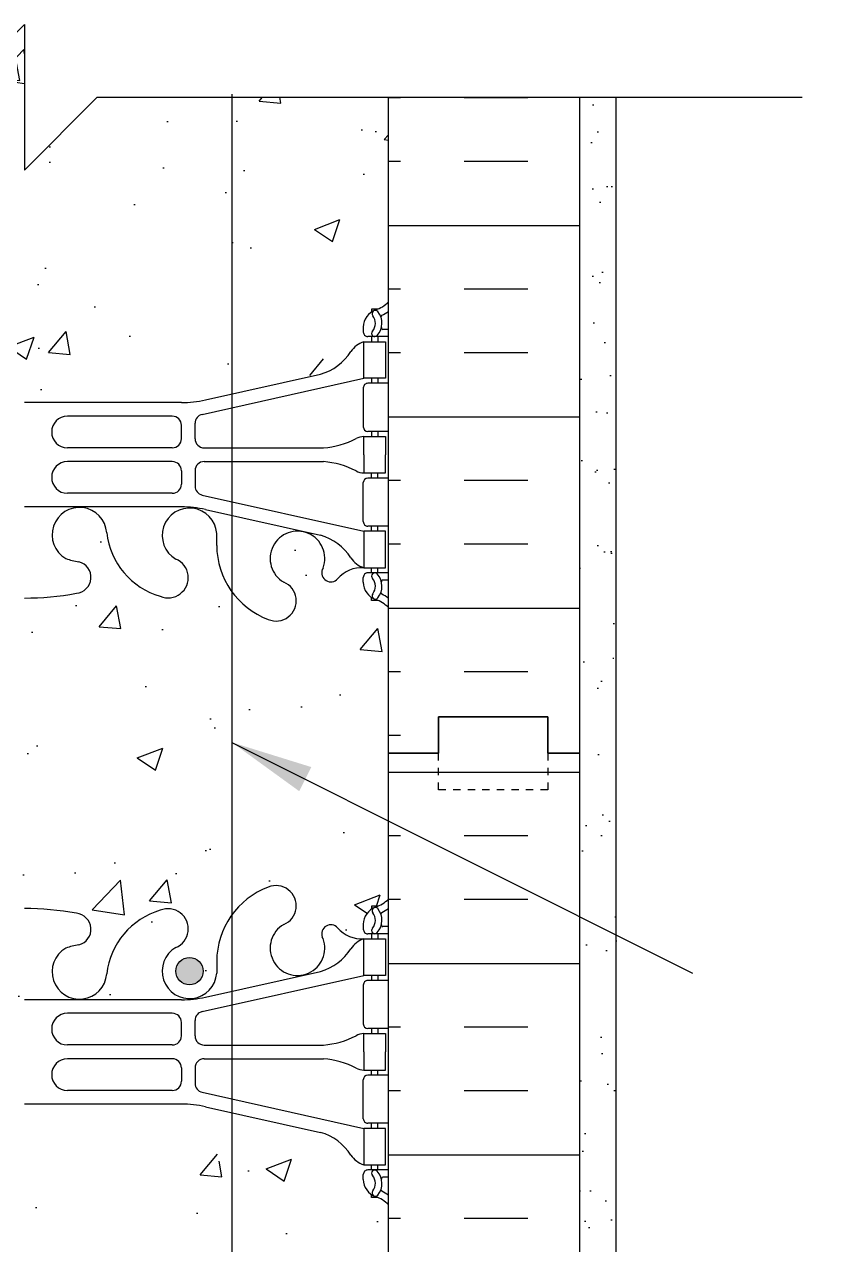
# Model space of a CAD drawing. Header units: inches. Extents: x -37.8 to 19, y 208.1 to 260.6.
# Drawn here: x -8.75 to 2.27, y 243.82 to 260.56 of the extents above; entities that cross this region are included whole.
import ezdxf

# ---------------------------------------------------------------- set-up
doc = ezdxf.new("R2010")
doc.units = ezdxf.units.IN
doc.header["$LTSCALE"] = 0.5
doc.header["$MEASUREMENT"] = 0
doc.linetypes.add('DASHED2', pattern=[0.375, 0.25, -0.125])
for name, color, linetype in [('HATCH', 12, 'Continuous'), ('line25', 2, 'Continuous'), ('LINE3', 3, 'Continuous'), ('LINE50', 5, 'Continuous'), ('LINE9', 9, 'Continuous'), ('TEXT', 4, 'Continuous'), ('Web_Edge', 9, 'Continuous')]:
    doc.layers.add(name, color=color, linetype=linetype)
doc.styles.add('DIM', font='romans.shx', dxfattribs={"width": 0.7})
doc.dimstyles.new('ext', dxfattribs={"dimscale": 12, "dimtxt": 0.09375, "dimasz": 0.09375, "dimexe": 0.09375, "dimexo": 0.0625, "dimgap": 0.0625, "dimtad": 0, "dimjust": 1, "dimdec": 1, "dimzin": 3, "dimdsep": 46, "dimlunit": 4, "dimtxsty": 'DIM', "dimcen": 0.09, "dimdle": 0.09375, "dimclrt": 4, "dimadec": 0, "dimazin": 0, "dimtfac": 1, "dimtdec": 1, "dimtmove": 2, "dimatfit": 3, "dimfxl": 1, "dimfrac": 2, "dimtolj": 1, "dimtzin": 0, "dimarcsym": 0})
pattern_1 = [(50, (0, 0), (3.586300913003767, -0.3137606749129755), [0.375, -4.125]), (355, (0, 0), (-0.693756668065, 3.760960668500059), [0.3, -3.3]), (100.4514, (0.2988584, -0.0261467), (2.892546908570108, 3.447197710304768), [0.31870095, -3.50571056]), (46.18420000000001, (0, 1), (5.336205243128222, -0.8275950716450904), [0.5625, -6.1875]), (96.6356, (0.444683725, 0.931033465), (4.673313527743517, 4.870589354502209), [0.47805144, -5.258565]), (351.1842, (0, 1), (4.673309725668136, 4.870593004626623), [0.45, -4.95]), (21, (0.5, 0.75), (2.984535260592308, -2.013094453326694), [0.375, -4.125]), (326.0000000000001, (0.5, 0.75), (1.216576659607909, 3.625750225234265), [0.3, -3.3]), (71.4514, (0.748711165, 0.58224197), (4.20111314290745, 1.612652483549762), [0.31870095, -3.50571056]), (37.50000000000001, (0, 0), (0.06079927658645334, 1.664469269156557), [0, -3.26, 0, -3.35, 0, -3.3125]), (7.499999999999999, (0, 0), (1.315347687210743, 1.972058559411801), [0, -1.91, 0, -3.185, 0, -1.2625]), (327.5, (-1.115, 0), (2.669112180862045, -0.112774358671899), [0, -1.25, 0, -3.9, 0, -5.175]), (317.5, (-1.615, 0), (2.915930846711931, 0.5005249116615882), [0, -1.625, 0, -2.59, 0, -3.675])]

msp = doc.modelspace()

# ---------------------------------------------------------------- hatches: boundary and pattern name
at = {"layer": 'HATCH'}
h = msp.add_hatch(dxfattribs=at)
h.set_pattern_fill('AR-CONC', color=256, scale=0.5, style=0)
h.set_pattern_definition(pattern_1)
h.paths.add_polyline_path([(-5.898951847049034, 259.5596917405163), (-7.749089906623908, 259.5596917405163), (-8.749089906623908, 258.5596917405163), (-8.749089906623908, 260.5596917405163), (-9.749089906623917, 259.5596917405163), (-13.74908990662391, 259.5596917405163), (-13.74908990662391, 256.7520135488264, 0.0884161506870472), (-13.60308690976365, 256.6547018563714), (-13.51308690976305, 256.6547018563783), (-13.51308690976032, 256.6129757964541, -0.2490694201798088), (-13.40308690974427, 256.4058526446847), (-13.40308690974064, 256.338352644674, -0.4142135623864142), (-13.46558690974064, 256.2758526446712), (-13.51308690973849, 256.2758526446713), (-13.51308690973394, 256.2058526446712), (-13.40808690974848, 256.2058526446712, -0.1555286049727385), (-13.23239396470415, 256.071807461744, 0.1809141486824415), (-12.81467280987329, 255.7604626107154), (-11.2338772338868, 255.4075033980156, 0.05497433642744872), (-10.90700677528186, 255.3714554816889), (-8.749085792741084, 255.3714554816888), (-6.591164810200667, 255.3714554816889, 0.05497433642746922), (-6.264294351595598, 255.4075033980155), (-5.898951847049034, 255.4890768821076), (-5.898951847049034, 256.536633073859, 0.1574316367884921), (-6.108754766143761, 255.8995124882009), (-6.108244875072728, 255.7345246654102, -1.66138205945751), (-6.669327959409875, 256.0872650516887, 0.9983685832044746), (-6.882082187622061, 256.5987146297975, 0.0008163743263181086), (-6.882917256788152, 256.5983672553865, 0.3009499255530597), (-7.6191575674384, 255.7260698529388, -1.661382059457955), (-8.18024065177611, 256.0788102392164, -0.05561716192562795), (-8.00094244210326, 256.1243808175786, 0.8432432356328314), (-8.035258917474115, 256.5567021006279, 0.0475443616506107), (-8.749085792740411, 256.6214577347046, 0.04754436165067467), (-9.462912668007677, 256.5567021006279, 0.8432432356346035), (-9.497229143378329, 256.1243808175785, -0.05561716192547263), (-9.317930933705997, 256.0788102392163, -1.661382059455914), (-9.87901401804371, 255.7260698529381, 0.3009499255532276), (-10.61525432869441, 256.5983672553861, 1.001682975826881), (-10.82798357451612, 256.0869073342775, -0.000840780393550839), (-10.82884362607164, 256.0872650516883, -1.661382059455689), (-11.38992671040944, 255.7345246654102), (-11.38941681933841, 255.8995124882009, 0.3112229933561124), (-12.0983912353426, 256.915506632108, 1.001568512821325), (-12.31117896739557, 256.4040709294654, -1.001568512879185), (-12.09839123531837, 256.9155066320989, -0.3112229933496286), (-11.38941681933841, 255.8995124882008), (-11.38992671040944, 255.7345246654102, 1.661382059455623), (-10.82884362607166, 256.0872650516884, -1), (-10.61525432868959, 256.5983672553846, -0.3009499255519153), (-9.879014018043675, 255.726069852938, 1.661382059457438), (-9.31793093370653, 256.0788102392166, 0.05561716192540458), (-9.497229143378702, 256.1243808175785, -0.8432432356333527), (-9.462912668007991, 256.5567021006279, -0.04754436165068372), (-8.749085792740594, 256.6214577347046, -0.04754436165062154), (-8.035258917474135, 256.5567021006279, -0.8432432356327483), (-8.000942442103371, 256.1243808175786, 0.05561716192559932), (-8.180240651776122, 256.0788102392164, 1.661382059458045), (-7.619157567438396, 255.7260698529389, -0.3009499255517323), (-6.882917256792435, 256.5983672553847, -1), (-6.669327959409704, 256.0872650516887, 1.661382059458288), (-6.108244875072728, 255.7345246654102), (-6.108754766143761, 255.8995124882009, -0.1574316367885121), (-5.898951847049034, 256.536633073859)])
h = msp.add_hatch(dxfattribs=at)
h.set_pattern_fill('AR-CONC', color=256, scale=0.5, style=0)
h.set_pattern_definition(pattern_1)
h.paths.add_polyline_path([(-3.749089906623908, 259.5596917405163), (-5.898951847049034, 259.5596917405163), (-5.898951847049034, 256.536633073859, -0.1466080956885683), (-5.399780350163171, 256.9155066320991, -1), (-5.186191052761434, 256.4044044284111, 2.155403933985577), (-4.647543198658118, 256.2099866715303), (-4.6592534046232, 256.2313325632042, -0.834400261741109), (-4.447749195642625, 256.3568769762407, -4.28469855370079e-06), (-4.447754159343038, 256.3568826836749, 0.2317403101389279), (-4.090084675733591, 256.2058526446712), (-3.985084675748226, 256.2058526446712), (-3.985084675743678, 256.2758526446713), (-4.032584675741532, 256.2758526446712, -0.4142135623864142), (-4.095084675741532, 256.338352644674), (-4.095084675737894, 256.4058526446902, -0.2490694201738929), (-3.985084675721851, 256.6129757964541), (-3.985084675719123, 256.6547018563783), (-3.895084675718592, 256.6547018563714, 0.08841040745014199), (-3.749089906623908, 256.7520056618637)])
h = msp.add_hatch(dxfattribs=at)
h.set_pattern_fill('INSUL', color=256, scale=7, style=0)
h.set_pattern_definition([(180, (2922.412491804861, -146.4498223221954), (0, 2.625), []), (180, (2922.412491804861, -145.5748223221954), (0, 2.625), [0.875, -0.875]), (180, (2922.412491804861, -144.6998223221954), (0, 2.625), [0.875, -0.875])])
h.paths.add_polyline_path([(-1.124089906623908, 259.5596917405163), (-3.749089906623908, 259.5596917405163), (-3.749089906623908, 250.5596917405162), (-3.061589906623908, 250.5596917405163), (-3.061589906623908, 251.0596917405163), (-1.561589906624363, 251.0596917405162), (-1.561589906623908, 250.5596917405163), (-1.124089906623908, 250.5596917405163)])
h = msp.add_hatch(dxfattribs=at)
h.set_pattern_fill('AR-SAND', color=256, scale=0.5, style=0)
h.set_pattern_definition([(37.50000000000001, (15.72745278138302, 233.3096917405163), (-0.03149667905480408, 0.9634118845065793), [0, -0.76, 0, -0.85, 0, -0.8125]), (7.499999999999999, (15.72745278138302, 233.3096917405163), (0.8848883526338636, 1.41107303261487), [0, -0.41, 0, -0.685, 0, -0.2625]), (327.5, (15.11245278138301, 233.3096917405163), (1.557070930875748, 0.002829526768482249), [0, -0.25, 0, -0.9, 0, -1.175]), (317.5, (15.11245278138301, 233.3096917405163), (1.503063302286147, 0.4388377824671246), [0, -0.125, 0, -0.59, 0, -0.675])])
h.paths.add_polyline_path([(-0.6240899426774149, 251.722930951115), (-1.124089906623908, 251.722930951115), (-1.124089906623908, 250.5596917405163), (-1.124089906623908, 247.5210182365792), (-0.6240899426774149, 247.5210182365792)])
h.paths.add_polyline_path([(-0.6240899426774149, 259.5596917405163), (-1.124089906623908, 259.5596917405163), (-1.124089906623908, 251.722930951115), (-0.6240899426774149, 251.722930951115)])
h.paths.add_polyline_path([(-1.124089906623908, 238.5596917405163), (-0.6240899426774149, 238.5596917405163), (-0.6240899426774149, 247.5210182365792), (-1.124089906623908, 247.5210182365792)])
h = msp.add_hatch(dxfattribs=at)
h.set_pattern_fill('AR-CONC', color=256, scale=0.5, style=0)
h.set_pattern_definition(pattern_1)
h.paths.add_polyline_path([(-5.898951847049034, 252.7750722154838, -0.1574316367885121), (-6.108754766143762, 253.4121928011419), (-6.108244875072729, 253.5771806239326, 1.661382059455379), (-6.669327959410597, 253.2244402376544, -1), (-6.882917256792462, 252.713338033958, -0.3009499255519532), (-7.619157567438496, 253.5856354364047, 1.661382059457446), (-8.18024065177564, 253.2328950501261, 0.05561716192538452), (-8.000942442103534, 253.1873244717642, -0.843243235632439), (-8.035258917473959, 252.7550031887149, -0.04754436165066845), (-8.74908579274112, 252.6902475546381, -0.04754436165065921), (-9.462912668008144, 252.7550031887149, -0.843243235632648), (-9.497229143378798, 253.1873244717642, 0.05561716192559873), (-9.31793093370605, 253.2328950501264, 1.661382059457931), (-9.879014018043765, 253.5856354364039, -0.3009499255517529), (-10.61525432868973, 252.713338033958, -1), (-10.82884362607247, 253.224440237654, 1.661382059458373), (-11.38992671040944, 253.5771806239326), (-11.38941681933841, 253.4121928011419, -0.311222993349704), (-12.09839123531872, 252.3961986572437, -1), (-12.31198053272074, 252.9073008609317, 2.155403933985514), (-12.85062838682406, 253.1017186178125), (-12.83891818085897, 253.0803727261385, -0.8344002603933831), (-13.05042238957886, 252.9548283128023, -4.284473532082922e-06), (-13.05041742613913, 252.9548226056679, 0.2317403101389289), (-13.40808690974858, 253.1058526446715), (-13.51308690973394, 253.1058526446715), (-13.51308690973849, 253.0358526446715), (-13.46558690974064, 253.0358526446715, -0.4142135623864142), (-13.40308690974064, 252.9733526446687), (-13.40308690974427, 252.9058526446525, -0.2490694201739154), (-13.51308690976032, 252.6987294928886), (-13.51308690976305, 252.6570034329645), (-13.60308690976359, 252.6570034329714, 0.08841615068705504), (-13.74908990662391, 252.5596917405164), (-13.74908990662391, 250.5596917405163), (-13.74908990662391, 248.5596917405163, 0.08841615068705283), (-13.6030869097636, 248.4623800480614), (-13.51308690976304, 248.4623800480682), (-13.51308690976032, 248.4206539881441, -0.2490694201798088), (-13.40308690974427, 248.2135308363746), (-13.40308690974064, 248.146030836364, -0.4142135623864142), (-13.46558690974064, 248.0835308363612), (-13.51308690973849, 248.0835308363612), (-13.51308690973394, 248.0135308363612), (-13.40808690974848, 248.0135308363612, -0.1555286049727198), (-13.23239396470416, 247.879485653434, 0.1809141486824537), (-12.81467280987329, 247.5681408024054), (-11.2338772338868, 247.2151815897056, 0.05497433642744872), (-10.90700677528186, 247.1791336733789), (-8.749085792741084, 247.1791336733788), (-6.591164810200666, 247.1791336733789, 0.05497433642746923), (-6.264294351595597, 247.2151815897055), (-5.898951847049034, 247.2967550737976), (-5.898951847049034, 247.5571460753858), (-6.108300052229284, 247.5600567859989), (-6.108244875072727, 247.5422028571001, -1.661382059457529), (-6.669327959409879, 247.8949432433787, 1.000989991050762), (-6.883422783536328, 248.4058335999377, -0.0004947505993981437), (-6.882917256792322, 248.4060454470747, 0.3009499255517616), (-7.619157567438395, 247.5337480446289, -1.661382059458047), (-8.180240651776147, 247.8864884309063, -0.05561716192564151), (-8.000942442103259, 247.9320590092686, 0.8432432356328396), (-8.035258917474115, 248.3643802923178, 0.0475443616506109), (-8.749085792740411, 248.4291359263946, 0.04754436165067605), (-9.462912668007696, 248.3643802923179, 0.8432432356343377), (-9.497229143378764, 247.9320590092685, -0.0556171619255862), (-9.317930933706052, 247.8864884309063, -1.661382059456031), (-9.879014018043712, 247.533748044628, 0.3009499255532251), (-10.6152543286944, 248.4060454470761, 1.000315800452093), (-10.82868222394144, 247.8948758533822, -0.0001578753201909179), (-10.82884362607201, 247.8949432433785, -1.661382059456739), (-11.38992671040944, 247.5422028571001), (-11.38941681933841, 247.7071906798908, 0.3112229933561124), (-12.0983912353426, 248.7231848237979, 0.9990515936412072), (-12.31246530265389, 248.2122857456805, -0.9990515936994956), (-12.09839123531867, 248.723184823789, -0.311222993349702), (-11.38941681933841, 247.7071906798908), (-11.38992671040944, 247.5422028571001, 1.661382059456161), (-10.82884362607181, 247.8949432433784, -1), (-10.6152543286896, 248.4060454470747, -0.3009499255519233), (-9.879014018043675, 247.533748044628, 1.66138205945746), (-9.317930933706526, 247.8864884309066, 0.05561716192533214), (-9.497229143378458, 247.9320590092685, -0.8432432356332864), (-9.462912668008187, 248.3643802923178, -0.04754436165066054), (-8.749085792741143, 248.4291359263946, -0.04754436165068605), (-8.035258917473717, 248.3643802923178, -0.843243235632047), (-8.000942442103373, 247.9320590092686, 0.05561716192559826), (-8.18024065177612, 247.8864884309063, 1.661382059458014), (-7.619157567438397, 247.5337480446288, -0.3009499255517406), (-6.882917256792426, 248.4060454470747, -1), (-6.669327959409705, 247.8949432433787, 1.661382059458314), (-6.108244875072727, 247.5422028571001), (-6.108300052229286, 247.5600567859989), (-6.294858715331119, 247.5626506380944, -0.9806913635521061), (-6.669716194510443, 247.5699598785179, -1), (-6.294716194510443, 247.5699598785179, -0.00974843269534803), (-6.294858715331119, 247.5626506380944), (-6.108300052229285, 247.5600567859989), (-6.10875476614376, 247.7071906798908, -0.157431636788512), (-5.898951847049034, 248.344311265549)])
h = msp.add_hatch(dxfattribs=at)
h.set_pattern_fill('AR-CONC', color=256, scale=0.5, style=0)
h.set_pattern_definition(pattern_1)
h.paths.add_polyline_path([(-3.749089906623908, 252.559699627479, 0.0884104074501261), (-3.89508467571855, 252.6570034329714), (-3.985084675719123, 252.6570034329645), (-3.985084675721851, 252.6987294928886, -0.2490694201798092), (-4.095084675737895, 252.9058526446581), (-4.095084675741533, 252.9733526446687, -0.4142135623864142), (-4.032584675741533, 253.0358526446715), (-3.98508467574368, 253.0358526446715), (-3.985084675748226, 253.1058526446715), (-4.090084675733693, 253.1058526446715, -0.1555286049727255), (-4.265777620778016, 253.2398978275988, 0.1809141486824548), (-4.683498775608883, 253.5512426786273), (-5.898951847049034, 253.8226284072352), (-5.898951847049034, 252.7750722154838, 0.1466080956944683), (-5.399780350139572, 252.3961986572348, 1.001637512530651), (-5.187027874445596, 252.9076489609987, -1.001637512606733), (-5.399780350163071, 252.3961986572436, -0.1466080956885961), (-5.898951847049034, 252.7750722154838), (-5.898951847049034, 252.0097727125594), (-4.818540167821042, 251.3453659727751), (-3.749089906623909, 250.5177469702487), (-3.749089906623908, 250.5596917405163)])
h = msp.add_hatch(dxfattribs=at)
h.set_pattern_fill('AR-CONC', color=256, scale=0.5, style=0)
h.set_pattern_definition(pattern_1)
h.paths.add_polyline_path([(-3.749089906623909, 250.5177469702488), (-4.818540167820382, 251.345365972775), (-5.898951847049034, 252.0097727125594), (-5.898951847049034, 248.344311265549, -0.1466080956886593), (-5.399780350162833, 248.7231848237892, -1), (-5.186191052761436, 248.2120826201011, 0.6081075101720543), (-5.156683163088933, 247.5468258085632), (-4.953702887039502, 247.5440036356038), (-4.847717483611332, 247.5440036356038, 0.3967879751430721), (-4.647543198658115, 248.0176648632203), (-4.659253404623199, 248.0390107548942, -0.8344002586741157), (-4.4477491962358, 248.1645551686127, -4.284186516001659e-06), (-4.447754159343037, 248.1645608753649, 0.2317403101386164), (-4.090084675734099, 248.0135308363612), (-3.985084675748225, 248.0135308363612), (-3.985084675743677, 248.0835308363611), (-4.032584675741531, 248.0835308363612, -0.4142135623864142), (-4.095084675741531, 248.146030836364), (-4.095084675737893, 248.2135308363802, -0.2490694201739156), (-3.98508467572185, 248.4206539881441), (-3.985084675719121, 248.4623800480682), (-3.895084675718568, 248.4623800480614, 0.08841040745013369), (-3.749089906623908, 248.5596838535537)])
h = msp.add_hatch(dxfattribs=at)
h.set_pattern_fill('INSUL', color=256, scale=7, style=0)
h.set_pattern_definition([(180, (2922.412491804861, -164.4498223221954), (0, 2.625), []), (180, (2922.412491804861, -163.5748223221954), (0, 2.625), [0.875, -0.875]), (180, (2922.412491804861, -162.6998223221954), (0, 2.625), [0.875, -0.875])])
h.paths.add_polyline_path([(-1.124089906623908, 232.5596917405163), (-1.561589906623908, 232.5596917405163), (-1.561589906624363, 233.0596917405162), (-3.061589906623908, 233.0596917405163), (-3.061589906623908, 232.5596917405163), (-3.749089906623908, 232.5596917405162), (-3.749089906623908, 250.5596917405163), (-3.061589906623908, 250.5596917405162), (-3.061589906623908, 251.0596917405162), (-1.561589906624363, 251.0596917405163), (-1.561589906623908, 250.5596917405162), (-1.124089906623908, 250.5596917405163)])
h = msp.add_hatch(dxfattribs=at)
h.set_pattern_fill('AR-CONC', color=256, scale=0.5, style=0)
h.set_pattern_definition(pattern_1)
h.paths.add_polyline_path([(-5.898951847049035, 244.5827504071737, -0.1574316367885319), (-6.108754766143761, 245.2198709928319), (-6.108244875072728, 245.3848588156226, 1.66138205945614), (-6.669327959410364, 245.0321184293443, -1), (-6.882917256792572, 244.5210162256481, -0.3009499255519161), (-7.619157567438494, 245.3933136280947, 1.661382059457456), (-8.180240651775643, 245.0405732418161, 0.05561716192534177), (-8.000942442103677, 244.9950026634542, -0.843243235633335), (-8.035258917474003, 244.5626813804049, -0.047544361650663), (-8.749085792741084, 244.4979257463281, -0.04754436165066242), (-9.462912668008157, 244.5626813804049, -0.8432432356326413), (-9.497229143378796, 244.9950026634541, 0.05561716192559821), (-9.31793093370605, 245.0405732418164, 1.661382059458164), (-9.879014018043776, 245.3933136280938, -0.3009499255517273), (-10.61525432868975, 244.521016225648, -1), (-10.82884362607246, 245.032118429344, 1.661382059458314), (-11.38992671040944, 245.3848588156226), (-11.38941681933841, 245.2198709928319, -0.3112229933497142), (-12.09839123531874, 244.2038768489337, -1), (-12.31198053272073, 244.7149790526216, 2.155403933985581), (-12.85062838682405, 244.9093968095024), (-12.83891818085897, 244.8880509178285, -0.8344002587955308), (-13.05042238926985, 244.762506504137, -4.28420678578058e-06), (-13.05041742613913, 244.7625007973578, 0.2317403101386271), (-13.40808690974809, 244.9135308363615), (-13.51308690973394, 244.9135308363615), (-13.51308690973849, 244.8435308363615), (-13.46558690974064, 244.8435308363615, -0.4142135623864142), (-13.40308690974064, 244.7810308363587), (-13.40308690974427, 244.7135308363425, -0.2490694201739154), (-13.51308690976032, 244.5064076845786), (-13.51308690976304, 244.4646816246545), (-13.60308690976359, 244.4646816246613, 0.08841615068705504), (-13.74908990662391, 244.3673699322064), (-13.74908990662391, 238.7520135488263, 0.08841615068705283), (-13.6030869097636, 238.6547018563714), (-13.51308690976304, 238.6547018563782), (-13.51308690976032, 238.6129757964541, -0.2490694201798088), (-13.40308690974427, 238.4058526446846), (-13.40308690974064, 238.338352644674, -0.4142135623864142), (-13.46558690974064, 238.2758526446712), (-13.51308690973849, 238.2758526446712), (-13.51308690973394, 238.2058526446712), (-13.40808690974848, 238.2058526446712, -0.1555286049727198), (-13.23239396470416, 238.071807461744, 0.1809141486824537), (-12.81467280987329, 237.7604626107154), (-11.2338772338868, 237.4075033980156, 0.05497433642744872), (-10.90700677528186, 237.3714554816889), (-8.749085792741084, 237.3714554816888), (-7.200687499587843, 237.3714554816888), (-7.200687499587843, 238.4420325358718, 0.2092645280970097), (-7.619157567438402, 237.7260698529388, -1.66138205945737), (-8.180240651776284, 238.0788102392162, -0.05561716192568534), (-8.00094244210326, 238.1243808175786, 0.8432432356328383), (-8.035258917474115, 238.5567021006278, 0.0475443616506109), (-8.749085792740411, 238.6214577347046, 0.04754436165067605), (-9.462912668007696, 238.5567021006279, 0.8432432356343377), (-9.497229143378764, 238.1243808175785, -0.0556171619255862), (-9.317930933706052, 238.0788102392163, -1.661382059456031), (-9.879014018043712, 237.726069852938, 0.3009499255532251), (-10.6152543286944, 238.5983672553861, 1.000315800452093), (-10.82868222394144, 238.0871976616922, -0.0001578753201909179), (-10.82884362607201, 238.0872650516885, -1.661382059456739), (-11.38992671040944, 237.7345246654101), (-11.38941681933841, 237.8995124882008, 0.3112229933561124), (-12.0983912353426, 238.9155066321079, 0.9990515936412072), (-12.31246530265389, 238.4046075539905, -0.9990515936994956), (-12.09839123531867, 238.915506632099, -0.311222993349702), (-11.38941681933841, 237.8995124882008), (-11.38992671040944, 237.7345246654101, 1.661382059456161), (-10.82884362607181, 238.0872650516884, -1), (-10.6152543286896, 238.5983672553847, -0.3009499255519233), (-9.879014018043675, 237.726069852938, 1.66138205945746), (-9.317930933706526, 238.0788102392166, 0.05561716192533214), (-9.497229143378458, 238.1243808175785, -0.8432432356332864), (-9.462912668008187, 238.5567021006278, -0.04754436165066054), (-8.749085792741143, 238.6214577347046, -0.04754436165068605), (-8.035258917473717, 238.5567021006278, -0.843243235632047), (-8.000942442103373, 238.1243808175786, 0.05561716192559879), (-8.180240651776122, 238.0788102392163, 1.661382059458002), (-7.619157567438397, 237.7260698529388, -0.3009499255517409), (-6.882917256792425, 238.5983672553847, -1), (-6.669327959409706, 238.0872650516887, 1.661382059458314), (-6.108244875072728, 237.7345246654101), (-6.108754766143761, 237.8995124882008, -0.1574316367885121), (-5.898951847049034, 238.536633073859)])
h = msp.add_hatch(dxfattribs=at)
h.set_pattern_fill('AR-CONC', color=256, scale=0.5)
h.set_pattern_definition([(49.99999999999999, (0, 0), (3.586300913003767, -0.3137606749129755), [0.375, -4.125]), (355, (0, 0), (-0.693756668065, 3.760960668500059), [0.3, -3.3]), (100.45144446, (0.298858405, -0.02614672), (2.89254423363556, 3.447199954843147), [0.3187009599999999, -3.505710559999999]), (46.18420000000001, (0, 1), (5.336206653357862, -0.8275964039653827), [0.5625, -6.1875]), (96.63563549, (0.444683725, 0.931033465), (4.673309728371142, 4.870593003872752), [0.47805171, -5.258568799999999]), (351.1841639899999, (0, 1), (4.673309725273866, 4.870593001349951), [0.45, -4.950000005]), (21, (0.5, 0.75), (2.984535260592308, -2.013094453326694), [0.375, -4.125]), (326.0000000000001, (0.5, 0.75), (1.216576659607909, 3.625750225234265), [0.3, -3.3]), (71.45144474, (0.74871127, 0.58224213), (4.201111883649856, 1.612655764031769), [0.31870095, -3.50571056]), (37.50000000000001, (0, 0), (0.06079927658645334, 1.664469269156557), [0, -3.26, 0, -3.35, 0, -3.3125]), (7.499999999999999, (0, 0), (1.315347687210743, 1.972058559411801), [0, -1.91, 0, -3.185, 0, -1.2625]), (327.5, (-1.115, 0), (2.669112180862045, -0.1127743586718988), [0, -1.25, 0, -3.9, 0, -5.175]), (317.5, (-1.615, 0), (2.915930846711931, 0.5005249116615886), [0, -1.625, 0, -2.59, 0, -3.675])])
h.paths.add_polyline_path([(-3.749089906623908, 244.367377819169, 0.0884104074501405), (-3.895084675718576, 244.4646816246613), (-3.985084675719122, 244.4646816246544), (-3.985084675721851, 244.5064076845786, -0.2490694201798122), (-4.095084675737894, 244.713530836348), (-4.095084675741532, 244.7810308363581, -0.4142135623888804), (-4.032584675741532, 244.8435308363615), (-3.985084675743678, 244.8435308363615), (-3.985084675748226, 244.9135308363615), (-4.090084675732927, 244.9135308363615, -0.1686720397604665), (-4.276065731628755, 245.063113785311, 0.1744501189769828), (-4.683498775608935, 245.3589208703173), (-5.898951847049034, 245.6303065989251), (-5.898951847049034, 237.4890768821076), (-4.683498775608943, 237.7604626107154, 0.1744501189769541), (-4.276065731628805, 238.0562696957216, -0.1686720397605299), (-4.09008467573293, 238.2058526446712), (-3.985084675748226, 238.2058526446712), (-3.985084675743678, 238.2758526446712), (-4.032584675741531, 238.2758526446712, -0.414213562388883), (-4.095084675741532, 238.3383526446746), (-4.095084675737894, 238.4058526446846, -0.2490694201798233), (-3.985084675721851, 238.6129757964541), (-3.985084675719122, 238.6547018563782), (-3.895084675718578, 238.6547018563714, 0.08841040745014103), (-3.749089906623908, 238.7520056618637)])
at = {"layer": 'LINE3'}
msp.add_hatch(color=256, dxfattribs=at).paths.add_polyline_path([(-6.294716194510443, 247.5699598785179, 1), (-6.669716194510443, 247.5699598785179, 1)])

# ---------------------------------------------------------------- linework, layer by layer
at = {"layer": 'line25'}
for p, q in [((-3.749089906623908, 250.5596917405163), (-3.749089906623908, 259.5596917405163)), ((-3.749089906623908, 232.5596917405163), (-3.749089906623908, 250.5596917405163))]:
    msp.add_line(p, q, dxfattribs=at)
at = {"layer": 'LINE3'}
msp.add_line((-5.898951847049034, 259.6041935035607), (-5.898951847049034, 232.0596917405163), dxfattribs=at)
msp.add_circle((-6.482216194510443, 247.5699598785179), 0.1875, dxfattribs=at)
at = {"layer": 'LINE50'}
for p, q in [((-1.124089906623908, 250.5596917405163), (-1.124089906623908, 259.5596917405163)), ((-1.124089906623908, 232.5596917405163), (-1.124089906623908, 250.5596917405163))]:
    msp.add_line(p, q, dxfattribs=at)
for points in [[(-1.124089906623908, 250.5596917405163), (-1.561589906623908, 250.5596917405163), (-1.561589906623908, 251.0596917405163), (-3.061589906623908, 251.0596917405163), (-3.061589906623908, 250.5596917405163), (-3.749089906623908, 250.5596917405163)], [(-3.749089906623908, 250.5596917405163), (-3.061589906623908, 250.5596917405163), (-3.061589906623908, 251.0596917405163), (-1.561589906623908, 251.0596917405163), (-1.561589906623908, 250.5596917405163), (-1.124089906623908, 250.5596917405163)]]:
    msp.add_lwpolyline(points, dxfattribs=at)
at = {"layer": 'LINE9'}
msp.add_line((-0.6240899426774149, 238.5596917405163), (-0.6240899426774149, 259.5596917405163), dxfattribs=at)
msp.add_lwpolyline([(-19.42828984831249, 259.5596917405163), (-9.749089906623908, 259.5596917405163), (-8.749089906623908, 260.5596917405163), (-8.749089906623908, 258.5596917405163), (-7.749089906623908, 259.5596917405163), (1.930110035064672, 259.5596917405163)], dxfattribs=at)
at = {"layer": 'LINE9', "linetype": 'DASHED2', "ltscale": 0.15}
msp.add_lwpolyline([(-1.561589906623908, 250.5596917405163), (-1.561589906623908, 250.5596917405163), (-1.561589906623908, 250.0596917405163), (-3.061589906623908, 250.0596917405163), (-3.061589906623908, 250.5596917405163), (-3.061589906623908, 250.5596917405163)], dxfattribs=at)
msp.add_lwpolyline([(-1.561589906623908, 250.5596917405163), (-1.561589906623908, 250.5596917405163), (-1.561589906623908, 250.0596917405163), (-3.061589906623908, 250.0596917405163), (-3.061589906623908, 250.5596917405163), (-3.061589906623908, 250.5596917405163)], dxfattribs=at)
at = {"layer": 'TEXT'}
for points in [[(-0.8888993612229683, 257.617767363835, 0, 0.36, 0), (0.1911006387769589, 257.617767363835, 0, 0, 0), (6.893743337991197, 257.617767363835, 0, 0, 0)], [(-6.069037383924098, 247.5440036356037, 0, 0.36, 0), (-4.98903738392417, 247.5440036356037, 0, 0, 0), (3.007086283561279, 247.5440036356037, 0, 0, 0)]]:
    msp.add_lwpolyline(points, format="xyseb", dxfattribs=at)
at = {"layer": 'Web_Edge'}
for p, q in [((-3.895084675718522, 256.6547018563714), (-3.985084675719122, 256.6547018563783)), ((-3.985084675719122, 256.6547018563783), (-3.985084675721851, 256.6129757964541)), ((-4.095084675737894, 256.4058526446902), (-4.095084675741532, 256.338352644674)), ((-3.749081678858715, 256.3758526446712), (-3.826960212127346, 256.3758526446713)), ((-3.749089906623908, 256.2758526446712), (-4.032584675741532, 256.2758526446712)), ((-3.985084675743678, 256.2758526446711), (-3.985084675748226, 256.2058526446712)), ((-3.895084675718522, 256.2758526446711), (-3.895084675718522, 256.2058526446712)), ((-6.307647967164144, 255.2092227952174), (-4.090084675733693, 255.7058526446712)), ((-6.264294351595368, 255.4075033980156), (-4.683498775608883, 255.7604626107154)), ((-3.749081678858716, 255.6358526446712), (-4.032584675741533, 255.6358526446713)), ((-3.985084675781878, 255.7058526446712), (-3.985084675786426, 255.6358526446713)), ((-3.895084675718523, 255.7058526446712), (-3.895084675718523, 255.6358526446713)), ((-4.095084675741533, 255.5733526446713), (-4.095084675741533, 255.0383526446713)), ((-6.591164810200667, 255.3714554816889), (-8.749085792741084, 255.3714554816888)), ((-6.717830429408991, 255.1848219666373), (-8.157330209409452, 255.1848219666373)), ((-6.592830429408082, 254.8758236666371), (-6.592830429408991, 255.0598219666373)), ((-6.405330519409404, 254.8749564316888), (-6.405330519409858, 255.0872442846174)), ((-3.749081678858716, 254.9758526446712), (-4.032584675741533, 254.9758526446713)), ((-3.985084675829172, 254.9758526446713), (-3.985084675833719, 254.9058526446714)), ((-3.895084675718068, 254.9758526446714), (-3.895084675718068, 254.9058526446714)), ((-6.717830429408082, 254.7508236666374), (-8.157330209409452, 254.7508236666374)), ((-6.280330519409404, 254.7499564316888), (-4.642808775610434, 254.7499564316888)), ((-6.717830429408082, 254.5608816227054), (-8.157330209409452, 254.5608816227053)), ((-6.280330519409404, 254.561748857654), (-4.642808775610434, 254.561748857654)), ((-6.592830429408082, 254.4358816227056), (-6.592830429408991, 254.2518833227055)), ((-6.405330519409404, 254.436748857654), (-6.405330519409858, 254.2244610047253)), ((-3.749089906623909, 254.3358526446714), (-4.032584675741533, 254.3358526446714)), ((-3.985084675829172, 254.3358526446714), (-3.985084675833719, 254.4058526446714)), ((-3.895084675718068, 254.3358526446714), (-3.895084675718068, 254.4058526446714)), ((-6.717830429408991, 254.1268833227055), (-8.157330209409452, 254.1268833227054)), ((-4.095084675741533, 253.7383526446714), (-4.095084675741533, 254.2733526446714)), ((-6.307647967164145, 254.1024824941254), (-4.090084675733693, 253.6058526446715)), ((-6.591164810200667, 253.9402498076539), (-8.749085792741084, 253.9402498076539)), ((-6.264294351595368, 253.9042018913271), (-4.683498775608883, 253.5512426786273)), ((-3.749089906623909, 253.6758526446716), (-4.032584675741533, 253.6758526446714)), ((-3.985084675781878, 253.6058526446715), (-3.985084675786426, 253.6758526446714)), ((-3.895084675718523, 253.6058526446715), (-3.895084675718523, 253.6758526446715)), ((-6.108754766143762, 253.4121928011419), (-6.108244875072729, 253.5771806239326)), ((-4.647543198657446, 253.1017186178137), (-4.659253404623201, 253.0803727261385)), ((-4.095084675737895, 252.9058526446525), (-4.095084675741533, 252.9733526446687)), ((-3.749081678858716, 253.0358526446715), (-4.032584675741533, 253.0358526446715)), ((-3.985084675743679, 253.0358526446716), (-3.985084675748227, 253.1058526446715)), ((-3.895084675718523, 253.0358526446716), (-3.895084675718523, 253.1058526446715)), ((-3.749089906623454, 252.9358526446716), (-3.826960212127347, 252.9358526446715)), ((-3.985084675719123, 252.6570034329645), (-3.985084675721851, 252.6987294928886)), ((-3.895084675718523, 252.6570034329714), (-3.985084675719123, 252.6570034329645)), ((-3.895084675718521, 248.4623800480614), (-3.985084675719121, 248.4623800480682)), ((-3.985084675719121, 248.4623800480682), (-3.98508467572185, 248.4206539881441)), ((-4.095084675737893, 248.2135308363802), (-4.095084675741531, 248.146030836364)), ((-3.749089906623452, 248.1835308363611), (-3.826960212127346, 248.1835308363613)), ((-4.647543198657444, 248.017664863219), (-4.659253404623199, 248.0390107548942)), ((-3.749081678858714, 248.0835308363612), (-4.032584675741531, 248.0835308363612)), ((-3.985084675743678, 248.0835308363611), (-3.985084675748225, 248.0135308363612)), ((-3.895084675718521, 248.0835308363611), (-3.895084675718521, 248.0135308363612)), ((-6.10875476614376, 247.7071906798908), (-6.108244875072727, 247.5422028571001)), ((-6.307647967164143, 247.0169009869074), (-4.090084675733691, 247.5135308363612)), ((-6.264294351595367, 247.2151815897056), (-4.683498775608881, 247.5681408024054)), ((-3.749089906623907, 247.4435308363611), (-4.032584675741531, 247.4435308363613)), ((-3.985084675781876, 247.5135308363612), (-3.985084675786424, 247.4435308363613)), ((-3.895084675718521, 247.5135308363612), (-3.895084675718521, 247.4435308363612)), ((-4.095084675741531, 247.3810308363613), (-4.095084675741531, 246.8460308363613)), ((-6.591164810200666, 247.1791336733789), (-8.749085792741084, 247.1791336733788)), ((-6.717830429408991, 246.9925001583273), (-8.157330209409452, 246.9925001583273)), ((-6.592830429408082, 246.6835018583271), (-6.592830429408991, 246.8675001583273)), ((-6.405330519409404, 246.6826346233787), (-6.405330519409858, 246.8949224763074)), ((-3.749089906623907, 246.7835308363613), (-4.032584675741531, 246.7835308363613)), ((-3.98508467582917, 246.7835308363613), (-3.985084675833718, 246.7135308363613)), ((-3.895084675718066, 246.7835308363613), (-3.895084675718066, 246.7135308363613)), ((-6.717830429408082, 246.5585018583273), (-8.157330209409452, 246.5585018583274)), ((-6.280330519409404, 246.5576346233787), (-4.642808775610432, 246.5576346233787)), ((-6.717830429408082, 246.3685598143954), (-8.157330209409452, 246.3685598143953)), ((-6.280330519409404, 246.369427049344), (-4.642808775610432, 246.369427049344)), ((-6.592830429408082, 246.2435598143956), (-6.592830429408991, 246.0595615143954)), ((-6.405330519409404, 246.244427049344), (-6.405330519409858, 246.0321391964153)), ((-4.095084675741531, 245.5460308363614), (-4.095084675741531, 246.0810308363614)), ((-3.749081678858714, 246.1435308363615), (-4.032584675741531, 246.1435308363614)), ((-3.98508467582917, 246.1435308363614), (-3.985084675833718, 246.2135308363613)), ((-3.895084675718066, 246.1435308363614), (-3.895084675718066, 246.2135308363613)), ((-6.717830429408991, 245.9345615143954), (-8.157330209409452, 245.9345615143954)), ((-6.591164810200667, 245.7479279993438), (-8.749085792741084, 245.7479279993439)), ((-6.307647967164144, 245.9101606858153), (-4.090084675733691, 245.4135308363615)), ((-6.264294351595368, 245.7118800830171), (-4.683498775608881, 245.3589208703173)), ((-3.749081678858714, 245.4835308363615), (-4.032584675741531, 245.4835308363614)), ((-3.985084675781876, 245.4135308363615), (-3.985084675786424, 245.4835308363614)), ((-3.895084675718521, 245.4135308363615), (-3.895084675718521, 245.4835308363614)), ((-3.985084675743678, 244.8435308363616), (-3.985084675748226, 244.9135308363615)), ((-3.895084675718522, 244.8435308363616), (-3.895084675718522, 244.9135308363615)), ((-4.095084675737894, 244.7135308363425), (-4.095084675741532, 244.7810308363587)), ((-3.749089906623908, 244.8435308363615), (-4.032584675741532, 244.8435308363615)), ((-3.749081678858715, 244.7435308363615), (-3.826960212127346, 244.7435308363614)), ((-3.985084675719122, 244.4646816246544), (-3.985084675721851, 244.5064076845786)), ((-3.895084675718522, 244.4646816246613), (-3.985084675719122, 244.4646816246544))]:
    msp.add_line(p, q, dxfattribs=at)
for points in [[(-3.790084675733511, 255.7058526446712), (-4.090084675733693, 255.7058526446712), (-4.090084675733692, 256.2058526446712), (-3.79008467573351, 256.2058526446712)], [(-3.790084675733511, 253.6058526446715), (-4.090084675733693, 253.6058526446715), (-4.090084675733693, 253.1058526446715), (-3.790084675733511, 253.1058526446715)], [(-3.790084675733509, 247.5135308363612), (-4.090084675733691, 247.5135308363612), (-4.090084675733691, 248.0135308363612), (-3.790084675733509, 248.0135308363612)], [(-3.790084675733509, 245.4135308363615), (-4.090084675733691, 245.4135308363615), (-4.090084675733692, 244.9135308363615), (-3.79008467573351, 244.9135308363615)]]:
    msp.add_lwpolyline(points, close=True, dxfattribs=at)
for points in [[(-4.090084675818731, 254.6558526446714), (-4.090084675818731, 254.9058526446714), (-3.790084675818549, 254.9058526446714), (-3.790084675818549, 254.6558526446714)], [(-4.090084675818731, 254.6558526446714), (-4.090084675818731, 254.4058526446714), (-3.790084675818549, 254.4058526446714), (-3.790084675818549, 254.6558526446714)], [(-4.090084675818729, 246.4635308363613), (-4.090084675818729, 246.7135308363613), (-3.790084675818547, 246.7135308363613), (-3.790084675818547, 246.4635308363613)], [(-4.090084675818729, 246.4635308363613), (-4.090084675818729, 246.2135308363613), (-3.790084675818547, 246.2135308363613), (-3.790084675818547, 246.4635308363613)]]:
    msp.add_lwpolyline(points, dxfattribs=at)
for centre, radius, start, end in [((-3.845084675737894, 256.4058526446712), 0.25, 109.4712206353018, 179.999999995639), ((-3.931025713137956, 256.5913087443432), 0.04500919725254051, 40.81210079798556, 218.5519993539992), ((-4.095084675747898, 257.1129594258542), 0.5, 289.4712206353018, 313.7878051267248), ((-4.08879208419296, 256.4604120510043), 0.16, 317.5391321572469, 39.99992280104304), ((-4.08879208419296, 256.4604120510043), 0.25, 317.5391321572073, 39.88548800373567), ((-3.83300246518877, 256.5499418171432), 0.02103171283708721, 116.0042723403088, 196.5359959553782), ((-4.095084675747898, 257.1129594258542), 0.6, 294.9252292854753, 305.2158222147234), ((-4.032584675741532, 256.3383526446712), 0.0625, 179.9999999973945, 270), ((-3.937555674721921, 256.3220193183543), 0.04500000000006049, 137.5391321572863, 317.5391321569809), ((-3.827164207950887, 256.3954351038776), 0.01958352171754351, 164.5099000626944, 270.5968441877272), ((-3.967676024575781, 255.8632487821509), 0.3638149041640656, 109.6612587265426, 145.0224862518259), ((-4.890794919893892, 256.4744788334855), 0.7434990637615071, 286.1892885425033, 327.208083472189), ((-4.032584675741533, 255.5733526446713), 0.0625, 89.99999999997395, 180), ((-6.591164810200667, 256.8714554816889), 1.5, 270, 282.5865204707835), ((-8.157330209409452, 254.9678228166374), 0.2169991499999639, 90, 270), ((-6.717830429408991, 255.0598219666373), 0.125, 0, 90), ((-6.280330519409858, 255.0872442846174), 0.125, 102.6232700965968, 180), ((-4.032584675741533, 255.0383526446713), 0.0625, 180, 269.9999999999739), ((-6.717830429408082, 254.8758236666374), 0.125, 270, 359.9999999998958), ((-6.280330519409404, 254.8749564316888), 0.125, 180, 270), ((-4.731559595232853, 255.9168074476185), 1.170221347164698, 274.3495487562789, 297.3634518219285), ((-4.085961920731848, 254.6871689852819), 0.218722518258797, 91.08004634494158, 119.5062534114401), ((-8.157330209409452, 254.3438824727054), 0.2169991499999639, 90, 270), ((-6.717830429408082, 254.4358816227054), 0.125, 1.042204158021965e-10, 90), ((-6.280330519409404, 254.436748857654), 0.125, 90, 180), ((-4.731559595232853, 253.3948978417242), 1.170221347164698, 62.63654817807155, 85.65045124372102), ((-4.085961920731848, 254.6245363040608), 0.218722518258797, 240.4937465885598, 268.9199536550584), ((-4.032584675741533, 254.2733526446714), 0.0625, 90.00000000002606, 180), ((-6.717830429408991, 254.2518833227055), 0.125, 270, 0), ((-6.280330519409858, 254.2244610047253), 0.125, 180, 257.3767299034032), ((-7.993128886876208, 253.5578784149869), 0.375, 4.244842598600226, 240.0684708686239), ((-6.482216194510444, 253.5494236025148), 0.375, 4.244842598600226, 240.0684708686239), ((-6.591164810200667, 252.4402498076539), 1.5, 77.41347952921645, 90), ((-4.032584675741533, 253.7383526446714), 0.0625, 180, 270.000000000026), ((-6.592046819999838, 253.7056908885942), 1.034103379311961, 186.6668550684446, 253.6635108494752), ((-4.999079287862174, 253.2322842257922), 0.375, 339.6242722524706, 240.0684708686239), ((-4.890794919893893, 252.8372264558573), 0.7434990637615071, 32.79191652781102, 73.81071145749665), ((-5.017187375205254, 253.4185402216044), 1.091585845779813, 180.333168897558, 249.4825403378073), ((-7.886384721448963, 254.0135649622903), 0.8341443637323576, 249.3729055054977, 262.1063016333884), ((-8.0551348568207, 252.9741035014374), 0.22, 275.1834652813329, 75.73960356956984), ((-6.776122608094398, 252.9688891358032), 0.2769683423152065, 247.3199799270807, 67.3199799291122), ((-3.967676024575781, 253.4484565071918), 0.3638149041640656, 214.9775137481741, 250.3387412734574), ((-4.542074708221777, 253.0368508568122), 0.125, 159.6242722523976, 318.9873219215124), ((-4.11473909124618, 252.6652076281741), 0.4413341939712527, 86.79759754468866, 138.9873219214734), ((-4.032584675741533, 252.9733526446715), 0.0625, 90, 180.0000000026055), ((-3.937555674721922, 252.9896859709884), 0.04500000000006049, 42.46086784301909, 222.4608678427136), ((-4.088792084192961, 252.8512932383384), 0.16, 320.0000771989569, 42.4608678427531), ((-4.088792084192961, 252.8512932383384), 0.25, 320.1145119962643, 42.46086784279259), ((-5.292985701446129, 252.6517497590809), 0.2769683423152065, 247.3199799270807, 67.3199799291122), ((-3.845084675737895, 252.9058526446715), 0.25, 180.000000004361, 250.5287793646983), ((-3.827164207950887, 252.9162701854652), 0.01958352171754351, 89.40315581227276, 195.4900999373055), ((-8.731903786466887, 256.4676188310844), 3.777410353861612, 269.7393823425112, 280.627548220149), ((-3.931025713137957, 252.7203965449996), 0.04500919725254051, 141.4480006460008, 319.1878992020144), ((-4.095084675747899, 252.1987458634886), 0.5, 46.21219487327518, 70.52877936469812), ((-3.833002465188771, 252.7617634721995), 0.02103171283708721, 163.4640040446218, 243.9957276596912), ((-4.095084675747899, 252.1987458634886), 0.6, 54.78321604785487, 65.0747707145247), ((-5.017187375205252, 247.7008432594283), 1.091585845779813, 110.5174596621926, 179.6668311024421), ((-5.292985701446127, 248.4676337219518), 0.2769683423152065, 292.6800200708872, 112.6800200729193), ((-8.731903786466887, 244.6517646499483), 3.777410353861612, 79.37245177985073, 90.26061765748882), ((-6.776122608094396, 248.1504943452295), 0.2769683423152065, 292.6800200708872, 112.6800200729193), ((-3.845084675737893, 248.2135308363612), 0.25, 109.4712206353018, 179.999999995639), ((-3.931025713137955, 248.3989869360331), 0.04500919725254051, 40.81210079798556, 218.5519993539992), ((-4.095084675747898, 248.9206376175441), 0.5, 289.4712206353018, 313.7878051267248), ((-4.088792084192959, 248.2680902426943), 0.25, 317.5391321572085, 39.88548800373442), ((-4.095084675747898, 248.9206376175441), 0.6, 294.9252292854746, 305.2167839521451), ((-8.0551348568207, 248.1452799795954), 0.22, 284.2603964304296, 84.81653471866724), ((-6.592046819999836, 247.4136925924385), 1.034103379311961, 106.3364891505253, 173.3331449315555), ((-4.088792084192959, 248.2680902426943), 0.16, 317.5391321572469, 39.99992280104304), ((-3.833002465188769, 248.3576200088332), 0.02103171283708721, 116.0042723403081, 196.5359959553766), ((-4.999079287862172, 247.8870992552405), 0.375, 119.9315291313769, 20.37572774752946), ((-4.542074708221775, 248.0825326242205), 0.125, 41.01267807848762, 200.3757277476024), ((-4.114739091246178, 248.4541758528586), 0.4413341939712527, 221.0126780785266, 273.2024024553112), ((-4.032584675741531, 248.1460308363612), 0.0625, 179.9999999973945, 270), ((-3.93755567472192, 248.1296975100443), 0.04500000000006049, 137.5391321572863, 317.5391321569797), ((-3.827164207950886, 248.2031132955675), 0.01958352171754351, 164.5099000626929, 270.5968441877272), ((-7.886384721448962, 247.1058185187424), 0.8341443637323576, 97.89369836661153, 110.6270944945023), ((-3.96767602457578, 247.6709269738409), 0.3638149041640656, 109.6612587265426, 145.0224862518245), ((-7.993128886876206, 247.5615050660458), 0.375, 119.9315291313769, 355.7551574014014), ((-6.482216194510442, 247.5699598785179), 0.375, 119.9315291313769, 355.7551574014014), ((-4.890794919893891, 248.2821570251755), 0.7434990637615071, 286.1892885425028, 327.2080834721904), ((-4.032584675741531, 247.3810308363613), 0.0625, 89.99999999997395, 180), ((-6.591164810200666, 248.6791336733789), 1.5, 270, 282.5865204707835), ((-8.157330209409452, 246.7755010083273), 0.2169991499999639, 90, 270), ((-6.717830429408991, 246.8675001583273), 0.125, 0, 90), ((-6.280330519409858, 246.8949224763074), 0.125, 102.6232700965969, 180), ((-4.032584675741531, 246.8460308363613), 0.0625, 180, 269.9999999999739), ((-6.717830429408082, 246.6835018583273), 0.125, 270, 359.9999999998958), ((-6.280330519409404, 246.6826346233787), 0.125, 180, 270), ((-4.731559595232851, 247.7244856393085), 1.170221347164698, 274.3495487562789, 297.3634518219285), ((-4.085961920731846, 246.4948471769719), 0.218722518258797, 91.08004634494158, 119.5062534114401), ((-8.157330209409452, 246.1515606643954), 0.2169991499999639, 90, 270), ((-6.717830429408082, 246.2435598143954), 0.125, 1.042204158021965e-10, 90), ((-6.280330519409404, 246.244427049344), 0.125, 90, 180), ((-4.731559595232851, 245.2025760334142), 1.170221347164698, 62.63654817807156, 85.65045124372102), ((-4.085961920731846, 246.4322144957508), 0.218722518258797, 240.4937465885598, 268.9199536550584), ((-4.032584675741531, 246.0810308363614), 0.0625, 90.00000000002606, 180), ((-6.717830429408991, 246.0595615143954), 0.125, 270, 0), ((-6.280330519409858, 246.0321391964153), 0.125, 180, 257.3767299034032), ((-6.591164810200667, 244.2479279993438), 1.5, 77.41347952921645, 90), ((-4.032584675741531, 245.5460308363614), 0.0625, 180, 270.000000000026), ((-4.890794919893892, 244.6449046475472), 0.7434990637615071, 32.79191652780965, 73.81071145749709), ((-3.96767602457578, 245.2561346988818), 0.3638149041640656, 214.9775137481755, 250.3387412734574), ((-4.032584675741532, 244.7810308363615), 0.0625, 90, 180.0000000026055), ((-3.937555674721921, 244.7973641626784), 0.04500000000006049, 42.46086784302029, 222.4608678427136), ((-4.08879208419296, 244.6589714300284), 0.16, 320.0000771989569, 42.4608678427531), ((-4.08879208419296, 244.6589714300284), 0.25, 320.1145119962655, 42.46086784279139), ((-3.827164207950887, 244.7239483771552), 0.01958352171754351, 89.40315581227274, 195.4900999373071), ((-3.845084675737894, 244.7135308363615), 0.25, 180.000000004361, 250.5287793646982), ((-3.83300246518877, 244.5694416638895), 0.02103171283708721, 163.4640040446234, 243.9957276596919), ((-3.931025713137956, 244.5280747366895), 0.04500919725254051, 141.4480006460008, 319.1878992020144), ((-4.095084675747898, 244.0064240551785), 0.5, 46.21219487327518, 70.52877936469812), ((-4.095084675747898, 244.0064240551785), 0.6, 54.78417778527663, 65.07477071452539)]:
    msp.add_arc(centre, radius, start, end, dxfattribs=at)
for points in [[(-6.592830519409404, 254.8808235366374), (-6.592830339409488, 255.0548218266374)], [(-6.592830519409404, 254.4308817527053), (-6.592830339409488, 254.2568834627053)], [(-6.592830519409404, 246.6885017283274), (-6.592830339409488, 246.8625000183274)], [(-6.592830519409404, 246.2385599443953), (-6.592830339409488, 246.0645616543953)]]:
    msp.add_open_spline(points, degree=1, dxfattribs=at)

# ---------------------------------------------------------------- leaders
at = {"layer": 'TEXT'}
msp.add_leader([(-5.898951847049034, 250.7091616486865), (0.4258302442598563, 247.5440036356037)], dimstyle='ext', override={"dimgap": 0.0625, "dimtad": 0}, dxfattribs=at)

doc.saveas('drawing.dxf')
